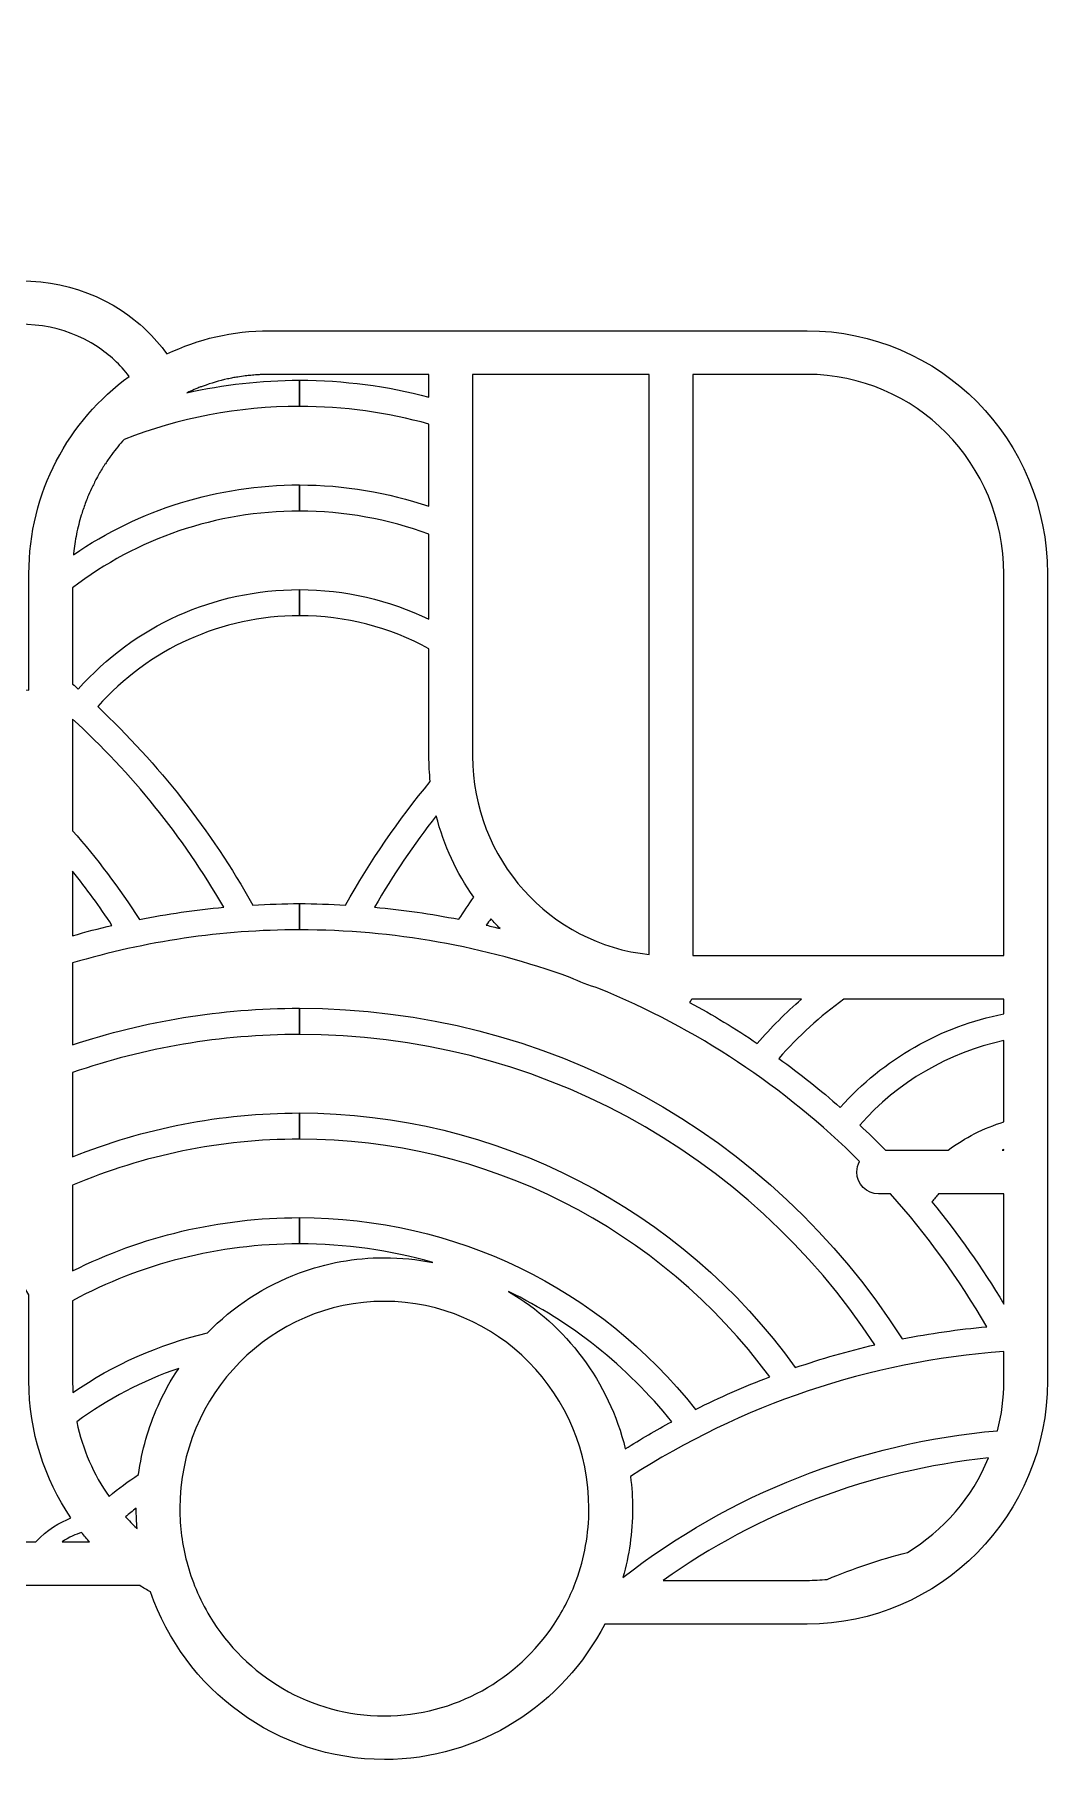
# Model space of a CAD drawing. Extents: x 14 to 2068, y -1996 to -61.
# Drawn here: x 676.1 to 792.1, y -1557.9 to -1360.3 of the extents above; entities that cross this region are included whole.
import ezdxf

# ---------------------------------------------------------------- set-up
doc = ezdxf.new("R2010")
doc.units = 0
doc.header["$MEASUREMENT"] = 0
doc.layers.add('Layer 1', color=7, linetype='Continuous', lineweight=0)

msp = doc.modelspace()

# ---------------------------------------------------------------- linework, layer by layer
at = {"layer": 'Layer 1'}
for points, knots in [([(764.57, -1394.23), (764.57, -1394.23), (703.01, -1394.23), (703.01, -1394.23), (698.81, -1394.23), (694.84, -1395.18), (691.28, -1396.89), (689.84, -1394.91), (688.07, -1393.21), (686.05, -1391.88), (681.22, -1388.7), (675.07, -1387.72), (668.73, -1389.13), (664.77, -1390.01), (661.16, -1391.99), (657.96, -1395.01), (657.59, -1394.66), (657.23, -1394.33), (656.86, -1394), (656.28, -1393.48), (655.66, -1393), (655.01, -1392.56), (654.91, -1390.92), (654.7, -1389.28), (654.39, -1387.63), (652.68, -1378.61), (648.03, -1371.2), (641.3, -1366.77), (634.58, -1362.34), (626.34, -1361.04), (617.48, -1363.01), (611.75, -1364.28), (606.54, -1367.24), (601.96, -1371.8), (601.16, -1371.04), (600.43, -1370.36), (599.68, -1369.69), (591.78, -1362.72), (579.54, -1360.3), (569.22, -1363.67), (559.22, -1366.94), (552.34, -1374.94), (549.86, -1386.22), (549.41, -1388.27), (549.12, -1390.31), (549, -1392.36), (543.95, -1391.5), (538.54, -1391.69), (532.93, -1392.94), (525.62, -1394.56), (519.23, -1398.24), (513.46, -1404.16), (512.28, -1403.04), (511.27, -1402.08), (510.19, -1401.13), (500.5, -1392.57), (485.48, -1389.61), (472.82, -1393.74), (460.56, -1397.74), (452.13, -1407.57), (449.08, -1421.41), (446.16, -1434.72), (448.73, -1447.87), (456.93, -1461.6), (461.37, -1469.02), (466.71, -1475.85), (473.09, -1482.2), (473.09, -1482.2), (473.09, -1507.6), (473.09, -1507.6), (473.09, -1524.34), (486.56, -1537.96), (503.11, -1537.96), (503.11, -1537.96), (510.01, -1537.96), (510.01, -1537.96), (513.69, -1549.51), (524.42, -1557.89), (537.04, -1557.89), (549.67, -1557.89), (560.4, -1549.51), (564.09, -1537.96), (564.09, -1537.96), (688.19, -1537.96), (688.19, -1537.96), (688.58, -1538.22), (688.98, -1538.47), (689.39, -1538.7), (693.29, -1549.87), (703.83, -1557.89), (716.18, -1557.89), (727.14, -1557.89), (736.66, -1551.58), (741.4, -1542.37), (741.4, -1542.37), (764.57, -1542.37), (764.57, -1542.37), (779.75, -1542.37), (792.09, -1529.88), (792.09, -1514.53), (792.09, -1514.53), (792.09, -1422.06), (792.09, -1422.06), (792.09, -1406.71), (779.75, -1394.23), (764.57, -1394.23)], [0, 0, 0, 0, 1, 1, 1, 2, 2, 2, 3, 3, 3, 4, 4, 4, 5, 5, 5, 6, 6, 6, 7, 7, 7, 8, 8, 8, 9, 9, 9, 10, 10, 10, 11, 11, 11, 12, 12, 12, 13, 13, 13, 14, 14, 14, 15, 15, 15, 16, 16, 16, 17, 17, 17, 18, 18, 18, 19, 19, 19, 20, 20, 20, 21, 21, 21, 22, 22, 22, 23, 23, 23, 24, 24, 24, 25, 25, 25, 26, 26, 26, 27, 27, 27, 28, 28, 28, 29, 29, 29, 30, 30, 30, 31, 31, 31, 32, 32, 32, 33, 33, 33, 34, 34, 34, 35, 35, 35, 35]), ([(654.88, -1398.98), (655.01, -1399.1), (655.14, -1399.23), (655.28, -1399.36), (655.61, -1399.67), (655.96, -1400), (656.33, -1400.35), (656.33, -1400.35), (658.21, -1402.11), (658.21, -1402.11), (658.21, -1402.11), (659.91, -1400.18), (659.91, -1400.18), (662.86, -1396.86), (666.1, -1394.84), (669.81, -1394.01), (674.9, -1392.88), (679.56, -1393.59), (683.31, -1396.05), (684.71, -1396.98), (685.94, -1398.12), (686.98, -1399.46), (680.02, -1404.5), (675.49, -1412.75), (675.49, -1422.06), (675.49, -1422.06), (675.49, -1435.39), (675.49, -1435.39), (673.06, -1435.31), (670.53, -1435.56), (667.94, -1436.14), (663.16, -1437.2), (658.8, -1439.63), (654.96, -1443.37), (654.39, -1442.84), (653.85, -1442.34), (653.31, -1441.85), (648.63, -1437.73), (642.18, -1435.46), (635.73, -1435.42), (635.56, -1435.24), (635.41, -1435.06), (635.25, -1434.88), (638.79, -1431.3), (641.93, -1427.52), (644.72, -1423.53), (650.71, -1414.95), (654.05, -1406.93), (654.88, -1398.98)], [0, 0, 0, 0, 1, 1, 1, 2, 2, 2, 3, 3, 3, 4, 4, 4, 5, 5, 5, 6, 6, 6, 7, 7, 7, 8, 8, 8, 9, 9, 9, 10, 10, 10, 11, 11, 11, 12, 12, 12, 13, 13, 13, 14, 14, 14, 15, 15, 15, 16, 16, 16, 16]), ([(693.79, -1401.24), (693.79, -1401.24), (693.8, -1401.24), (693.8, -1401.24), (694.06, -1401.11), (694.33, -1401), (694.6, -1400.89), (694.75, -1400.82), (694.9, -1400.76), (695.05, -1400.71), (695.17, -1400.66), (695.3, -1400.62), (695.43, -1400.57), (696.34, -1400.23), (697.27, -1399.96), (698.23, -1399.75), (698.42, -1399.71), (698.61, -1399.67), (698.81, -1399.63), (699, -1399.59), (699.2, -1399.56), (699.39, -1399.53), (699.68, -1399.48), (699.97, -1399.44), (700.26, -1399.41), (700.47, -1399.38), (700.68, -1399.36), (700.89, -1399.34), (701.13, -1399.31), (701.38, -1399.29), (701.62, -1399.28), (701.77, -1399.27), (701.92, -1399.26), (702.06, -1399.25), (702.38, -1399.24), (702.69, -1399.23), (703.01, -1399.23), (703.01, -1399.23), (706.46, -1399.23), (706.46, -1399.23), (706.46, -1399.23), (706.46, -1399.23), (706.46, -1399.23), (706.46, -1399.23), (721.28, -1399.23), (721.28, -1399.23), (721.28, -1399.23), (721.28, -1401.82), (721.28, -1401.82), (716.51, -1400.57), (711.55, -1399.9), (706.46, -1399.9), (706.46, -1399.9), (706.46, -1402.9), (706.46, -1402.9), (711.56, -1402.9), (716.53, -1403.6), (721.28, -1404.92), (721.28, -1404.92), (721.28, -1414.34), (721.28, -1414.34), (716.57, -1412.74), (711.58, -1411.89), (706.46, -1411.89), (706.46, -1411.89), (706.46, -1414.89), (706.46, -1414.89), (711.6, -1414.89), (716.6, -1415.81), (721.28, -1417.53), (721.28, -1417.53), (721.28, -1427.28), (721.28, -1427.28), (716.73, -1425.07), (711.68, -1423.88), (706.46, -1423.88), (706.46, -1423.88), (706.46, -1426.88), (706.46, -1426.88), (711.73, -1426.88), (716.8, -1428.2), (721.28, -1430.65), (721.28, -1430.65), (721.28, -1442.96), (721.28, -1442.96), (721.28, -1443.94), (721.33, -1444.91), (721.43, -1445.87), (717.81, -1450.23), (714.56, -1454.96), (711.74, -1460.01), (709.99, -1459.92), (708.23, -1459.85), (706.46, -1459.85), (706.46, -1459.85), (706.46, -1462.85), (706.46, -1462.85), (717.21, -1462.85), (727.67, -1464.76), (737.45, -1468.31), (738.51, -1468.8), (739.6, -1469.22), (740.72, -1469.57), (751.86, -1474.11), (762.02, -1480.84), (770.58, -1489.38), (770.38, -1489.74), (770.26, -1490.14), (770.26, -1490.59), (770.26, -1491.97), (771.38, -1493.09), (772.76, -1493.09), (772.76, -1493.09), (774.11, -1493.09), (774.11, -1493.09), (778.25, -1497.72), (781.95, -1502.81), (785.13, -1508.32), (781.87, -1508.62), (778.64, -1509.08), (775.46, -1509.71), (760.34, -1485.98), (734.64, -1471.84), (706.46, -1471.84), (706.46, -1471.84), (706.46, -1474.84), (706.46, -1474.84), (733.23, -1474.84), (757.68, -1488.09), (772.33, -1510.38), (769.24, -1511.1), (766.2, -1511.98), (763.22, -1513), (750.1, -1494.71), (728.99, -1483.83), (706.46, -1483.83), (706.46, -1483.83), (706.46, -1486.83), (706.46, -1486.83), (727.74, -1486.83), (747.71, -1496.97), (760.29, -1514.06), (757.39, -1515.16), (754.56, -1516.41), (751.8, -1517.78), (740.75, -1503.82), (724.31, -1495.82), (706.46, -1495.82), (706.46, -1495.82), (706.46, -1498.82), (706.46, -1498.82), (711.72, -1498.82), (716.84, -1499.56), (721.73, -1500.96), (719.93, -1500.6), (718.08, -1500.41), (716.18, -1500.41), (712.76, -1500.41), (709.5, -1501.03), (706.46, -1502.15), (706.46, -1502.15), (706.46, -1502.15), (706.46, -1502.15), (702.45, -1503.64), (698.85, -1506), (695.92, -1509.03), (690.39, -1510.33), (685.18, -1512.64), (680.53, -1515.85), (680.5, -1515.41), (680.49, -1514.97), (680.49, -1514.53), (680.49, -1514.53), (680.49, -1505.33), (680.49, -1505.33), (688.33, -1501.11), (697.19, -1498.82), (706.46, -1498.82), (706.46, -1498.82), (706.46, -1495.82), (706.46, -1495.82), (697.25, -1495.82), (688.41, -1497.95), (680.49, -1501.93), (680.49, -1501.93), (680.49, -1492.1), (680.49, -1492.1), (688.6, -1488.67), (697.41, -1486.83), (706.46, -1486.83), (706.46, -1486.83), (706.46, -1483.83), (706.46, -1483.83), (697.44, -1483.83), (688.64, -1485.58), (680.49, -1488.85), (680.49, -1488.85), (680.49, -1479.2), (680.49, -1479.2), (688.69, -1476.35), (697.44, -1474.84), (706.46, -1474.84), (706.46, -1474.84), (706.46, -1471.84), (706.46, -1471.84), (697.46, -1471.84), (688.72, -1473.29), (680.49, -1476.02), (680.49, -1476.02), (680.49, -1466.65), (680.49, -1466.65), (688.8, -1464.17), (697.53, -1462.85), (706.46, -1462.85), (706.46, -1462.85), (706.46, -1459.85), (706.46, -1459.85), (704.67, -1459.85), (702.89, -1459.92), (701.11, -1460.02), (696.32, -1451.44), (690.31, -1443.81), (683.36, -1437.29), (689.23, -1430.66), (697.57, -1426.88), (706.46, -1426.88), (706.46, -1426.88), (706.46, -1423.88), (706.46, -1423.88), (696.71, -1423.88), (687.57, -1428.02), (681.14, -1435.28), (680.92, -1435.08), (680.71, -1434.89), (680.49, -1434.7), (680.49, -1434.7), (680.49, -1423.67), (680.49, -1423.67), (687.87, -1418.02), (696.93, -1414.89), (706.46, -1414.89), (706.46, -1414.89), (706.46, -1411.89), (706.46, -1411.89), (697.08, -1411.89), (688.12, -1414.72), (680.59, -1419.88), (680.6, -1419.83), (680.6, -1419.78), (680.61, -1419.73), (680.64, -1419.36), (680.69, -1419), (680.74, -1418.64), (680.85, -1417.89), (681, -1417.15), (681.19, -1416.43), (681.28, -1416.07), (681.37, -1415.72), (681.48, -1415.37), (681.55, -1415.14), (681.62, -1414.92), (681.7, -1414.7), (681.85, -1414.23), (682.02, -1413.77), (682.21, -1413.31), (682.35, -1412.97), (682.5, -1412.64), (682.65, -1412.31), (682.75, -1412.11), (682.84, -1411.91), (682.94, -1411.72), (683.03, -1411.52), (683.13, -1411.33), (683.24, -1411.14), (683.46, -1410.72), (683.7, -1410.31), (683.95, -1409.91), (684.02, -1409.8), (684.09, -1409.69), (684.16, -1409.58), (684.18, -1409.54), (684.2, -1409.51), (684.24, -1409.47), (684.34, -1409.31), (684.45, -1409.14), (684.57, -1408.98), (684.69, -1408.79), (684.83, -1408.6), (684.97, -1408.41), (685.41, -1407.8), (685.88, -1407.24), (686.38, -1406.69), (692.67, -1404.22), (699.45, -1402.9), (706.46, -1402.9), (706.46, -1402.9), (706.46, -1399.9), (706.46, -1399.9), (702.06, -1399.9), (697.74, -1400.4), (693.57, -1401.34), (693.64, -1401.31), (693.71, -1401.27), (693.79, -1401.24)], [0, 0, 0, 0, 1, 1, 1, 2, 2, 2, 3, 3, 3, 4, 4, 4, 5, 5, 5, 6, 6, 6, 7, 7, 7, 8, 8, 8, 9, 9, 9, 10, 10, 10, 11, 11, 11, 12, 12, 12, 13, 13, 13, 14, 14, 14, 15, 15, 15, 16, 16, 16, 17, 17, 17, 18, 18, 18, 19, 19, 19, 20, 20, 20, 21, 21, 21, 22, 22, 22, 23, 23, 23, 24, 24, 24, 25, 25, 25, 26, 26, 26, 27, 27, 27, 28, 28, 28, 29, 29, 29, 30, 30, 30, 31, 31, 31, 32, 32, 32, 33, 33, 33, 34, 34, 34, 35, 35, 35, 36, 36, 36, 37, 37, 37, 38, 38, 38, 39, 39, 39, 40, 40, 40, 41, 41, 41, 42, 42, 42, 43, 43, 43, 44, 44, 44, 45, 45, 45, 46, 46, 46, 47, 47, 47, 48, 48, 48, 49, 49, 49, 50, 50, 50, 51, 51, 51, 52, 52, 52, 53, 53, 53, 54, 54, 54, 55, 55, 55, 56, 56, 56, 57, 57, 57, 58, 58, 58, 59, 59, 59, 60, 60, 60, 61, 61, 61, 62, 62, 62, 63, 63, 63, 64, 64, 64, 65, 65, 65, 66, 66, 66, 67, 67, 67, 68, 68, 68, 69, 69, 69, 70, 70, 70, 71, 71, 71, 72, 72, 72, 73, 73, 73, 74, 74, 74, 75, 75, 75, 76, 76, 76, 77, 77, 77, 78, 78, 78, 79, 79, 79, 80, 80, 80, 81, 81, 81, 82, 82, 82, 83, 83, 83, 84, 84, 84, 85, 85, 85, 86, 86, 86, 87, 87, 87, 88, 88, 88, 89, 89, 89, 90, 90, 90, 91, 91, 91, 92, 92, 92, 93, 93, 93, 94, 94, 94, 95, 95, 95, 96, 96, 96, 97, 97, 97, 98, 98, 98, 99, 99, 99, 100, 100, 100, 101, 101, 101, 101]), ([(726.28, -1399.23), (726.28, -1399.23), (746.5, -1399.23), (746.5, -1399.23), (746.5, -1399.23), (746.5, -1465.68), (746.5, -1465.68), (735.16, -1464.5), (726.28, -1454.77), (726.28, -1442.96), (726.28, -1442.96), (726.28, -1399.23), (726.28, -1399.23)], [0, 0, 0, 0, 1, 1, 1, 2, 2, 2, 3, 3, 3, 4, 4, 4, 4]), ([(787.09, -1465.8), (787.09, -1465.8), (751.5, -1465.8), (751.5, -1465.8), (751.5, -1465.8), (751.5, -1399.23), (751.5, -1399.23), (751.5, -1399.23), (764.57, -1399.23), (764.57, -1399.23), (776.99, -1399.23), (787.09, -1409.47), (787.09, -1422.06), (787.09, -1422.06), (787.09, -1465.8), (787.09, -1465.8)], [0, 0, 0, 0, 1, 1, 1, 2, 2, 2, 3, 3, 3, 4, 4, 4, 5, 5, 5, 5]), ([(697.8, -1460.26), (694.54, -1460.57), (691.31, -1461.03), (688.13, -1461.67), (685.82, -1458.05), (683.26, -1454.65), (680.49, -1451.5), (680.49, -1451.5), (680.49, -1438.71), (680.49, -1438.71), (687.23, -1444.88), (693.09, -1452.12), (697.8, -1460.26)], [0, 0, 0, 0, 1, 1, 1, 2, 2, 2, 3, 3, 3, 4, 4, 4, 4]), ([(726.41, -1459.12), (725.83, -1459.95), (725.27, -1460.8), (724.72, -1461.65), (721.54, -1461.02), (718.31, -1460.56), (715.05, -1460.26), (717.18, -1456.58), (719.54, -1453.08), (722.12, -1449.78), (722.97, -1453.19), (724.45, -1456.34), (726.41, -1459.12)], [0, 0, 0, 0, 1, 1, 1, 2, 2, 2, 3, 3, 3, 4, 4, 4, 4]), ([(685, -1462.34), (683.49, -1462.7), (681.98, -1463.1), (680.49, -1463.53), (680.49, -1463.53), (680.49, -1456.15), (680.49, -1456.15), (682.08, -1458.12), (683.59, -1460.19), (685, -1462.34)], [0, 0, 0, 0, 1, 1, 1, 2, 2, 2, 3, 3, 3, 3]), ([(728.36, -1461.58), (728.71, -1461.97), (729.06, -1462.35), (729.43, -1462.71), (728.91, -1462.58), (728.38, -1462.45), (727.85, -1462.33), (728.02, -1462.08), (728.19, -1461.83), (728.36, -1461.58)], [0, 0, 0, 0, 1, 1, 1, 2, 2, 2, 3, 3, 3, 3]), ([(758.87, -1475.87), (756.36, -1474.17), (753.76, -1472.6), (751.1, -1471.16), (751.2, -1471.04), (751.29, -1470.92), (751.39, -1470.8), (751.39, -1470.8), (763.94, -1470.8), (763.94, -1470.8), (762.14, -1472.34), (760.44, -1474.03), (758.87, -1475.87)], [0, 0, 0, 0, 1, 1, 1, 2, 2, 2, 3, 3, 3, 4, 4, 4, 4]), ([(787.09, -1472.49), (779.88, -1473.9), (773.33, -1477.62), (768.37, -1483.2), (766.11, -1481.21), (763.77, -1479.34), (761.34, -1477.59), (763.58, -1475.02), (766.08, -1472.74), (768.79, -1470.8), (768.79, -1470.8), (787.09, -1470.8), (787.09, -1470.8), (787.09, -1470.8), (787.09, -1472.49), (787.09, -1472.49)], [0, 0, 0, 0, 1, 1, 1, 2, 2, 2, 3, 3, 3, 4, 4, 4, 5, 5, 5, 5]), ([(787.09, -1484.84), (784.8, -1485.56), (782.64, -1486.66), (780.71, -1488.09), (780.71, -1488.09), (773.53, -1488.09), (773.53, -1488.09), (772.58, -1487.11), (771.59, -1486.15), (770.59, -1485.21), (774.98, -1480.27), (780.74, -1476.92), (787.09, -1475.54), (787.09, -1475.54), (787.09, -1484.84), (787.09, -1484.84)], [0, 0, 0, 0, 1, 1, 1, 2, 2, 2, 3, 3, 3, 4, 4, 4, 5, 5, 5, 5]), ([(787.09, -1488.09), (787.09, -1488.09), (786.89, -1488.09), (786.89, -1488.09), (786.95, -1488.06), (787.02, -1488.03), (787.09, -1488.01), (787.09, -1488.01), (787.09, -1488.09), (787.09, -1488.09)], [0, 0, 0, 0, 1, 1, 1, 2, 2, 2, 3, 3, 3, 3]), ([(787.09, -1505.72), (784.62, -1501.58), (781.86, -1497.67), (778.85, -1494.01), (779.1, -1493.7), (779.36, -1493.39), (779.63, -1493.09), (779.63, -1493.09), (787.09, -1493.09), (787.09, -1493.09), (787.09, -1493.09), (787.09, -1505.72), (787.09, -1505.72)], [0, 0, 0, 0, 1, 1, 1, 2, 2, 2, 3, 3, 3, 4, 4, 4, 4]), ([(673.76, -1532.96), (672, -1530.97), (669.66, -1530.1), (668.41, -1529.76), (668.41, -1529.76), (668.41, -1525.4), (668.41, -1525.4), (668.41, -1524.92), (668.08, -1524.51), (667.61, -1524.42), (663.1, -1523.53), (662.05, -1520.13), (661.87, -1519.36), (662.05, -1518.58), (663.1, -1515.19), (667.61, -1514.3), (668.08, -1514.21), (668.41, -1513.8), (668.41, -1513.32), (668.41, -1513.32), (668.41, -1508.96), (668.41, -1508.96), (670, -1508.53), (673.35, -1507.25), (675.03, -1503.87), (675.17, -1504.15), (675.32, -1504.42), (675.49, -1504.68), (675.49, -1504.68), (675.49, -1514.53), (675.49, -1514.53), (675.49, -1520.35), (677.27, -1525.75), (680.3, -1530.22), (679.06, -1530.71), (677.54, -1531.55), (676.3, -1532.96), (676.3, -1532.96), (673.76, -1532.96), (673.76, -1532.96)], [0, 0, 0, 0, 1, 1, 1, 2, 2, 2, 3, 3, 3, 4, 4, 4, 5, 5, 5, 6, 6, 6, 7, 7, 7, 8, 8, 8, 9, 9, 9, 10, 10, 10, 11, 11, 11, 12, 12, 12, 13, 13, 13, 13]), ([(738.15, -1537.37), (737.83, -1538.22), (737.47, -1539.06), (737.06, -1539.87), (736.63, -1540.73), (736.15, -1541.57), (735.62, -1542.37), (731.41, -1548.71), (724.27, -1552.89), (716.18, -1552.89), (707.73, -1552.89), (700.31, -1548.33), (696.2, -1541.5), (695.6, -1540.51), (695.07, -1539.47), (694.62, -1538.39), (694.19, -1537.38), (693.84, -1536.33), (693.56, -1535.25), (693.05, -1533.3), (692.77, -1531.26), (692.77, -1529.15), (692.77, -1516.06), (703.27, -1505.41), (716.18, -1505.41), (729.09, -1505.41), (739.59, -1516.06), (739.59, -1529.15), (739.59, -1532.04), (739.08, -1534.8), (738.15, -1537.37)], [0, 0, 0, 0, 1, 1, 1, 2, 2, 2, 3, 3, 3, 4, 4, 4, 5, 5, 5, 6, 6, 6, 7, 7, 7, 8, 8, 8, 9, 9, 9, 10, 10, 10, 10]), ([(730.39, -1504.28), (737.54, -1507.74), (743.91, -1512.79), (749.08, -1519.19), (747.28, -1520.17), (745.5, -1521.21), (743.76, -1522.3), (741.9, -1514.62), (736.98, -1508.15), (730.39, -1504.28)], [0, 0, 0, 0, 1, 1, 1, 2, 2, 2, 3, 3, 3, 3]), ([(787.09, -1514.53), (787.09, -1516.5), (786.84, -1518.41), (786.37, -1520.23), (770.53, -1521.62), (755.73, -1527.5), (743.49, -1537.03), (744.2, -1534.52), (744.59, -1531.88), (744.59, -1529.15), (744.59, -1527.9), (744.5, -1526.68), (744.35, -1525.48), (757, -1517.3), (771.65, -1512.28), (787.09, -1511.16), (787.09, -1511.16), (787.09, -1514.53), (787.09, -1514.53)], [0, 0, 0, 0, 1, 1, 1, 2, 2, 2, 3, 3, 3, 4, 4, 4, 5, 5, 5, 6, 6, 6, 6]), ([(690.27, -1517.39), (689.17, -1519.84), (688.41, -1522.48), (688.04, -1525.25), (686.87, -1526.01), (685.74, -1526.85), (684.66, -1527.76), (682.9, -1525.24), (681.62, -1522.35), (680.97, -1519.22), (684.53, -1516.58), (688.46, -1514.51), (692.64, -1513.09), (691.74, -1514.44), (690.93, -1515.88), (690.27, -1517.39)], [0, 0, 0, 0, 1, 1, 1, 2, 2, 2, 3, 3, 3, 4, 4, 4, 5, 5, 5, 5]), ([(776.05, -1534.16), (772.91, -1534.98), (769.84, -1536.01), (766.87, -1537.25), (766.11, -1537.33), (765.34, -1537.37), (764.57, -1537.37), (764.57, -1537.37), (748.08, -1537.37), (748.08, -1537.37), (758.96, -1529.63), (771.73, -1524.76), (785.34, -1523.35), (783.46, -1527.88), (780.18, -1531.67), (776.05, -1534.16)], [0, 0, 0, 0, 1, 1, 1, 2, 2, 2, 3, 3, 3, 4, 4, 4, 5, 5, 5, 5]), ([(687.77, -1531.33), (687.34, -1530.93), (686.94, -1530.52), (686.55, -1530.09), (686.95, -1529.75), (687.35, -1529.42), (687.77, -1529.11), (687.77, -1529.12), (687.77, -1529.13), (687.77, -1529.15), (687.77, -1529.91), (687.81, -1530.67), (687.87, -1531.42), (687.83, -1531.39), (687.8, -1531.36), (687.77, -1531.33)], [0, 0, 0, 0, 1, 1, 1, 2, 2, 2, 3, 3, 3, 4, 4, 4, 5, 5, 5, 5]), ([(679.28, -1532.96), (680.08, -1532.42), (680.87, -1532.09), (681.51, -1531.88), (681.8, -1532.24), (682.1, -1532.61), (682.41, -1532.96), (682.41, -1532.96), (679.28, -1532.96), (679.28, -1532.96)], [0, 0, 0, 0, 1, 1, 1, 2, 2, 2, 3, 3, 3, 3])]:
    msp.add_open_spline(points, degree=3, knots=knots, dxfattribs=at)

doc.saveas('drawing.dxf')
